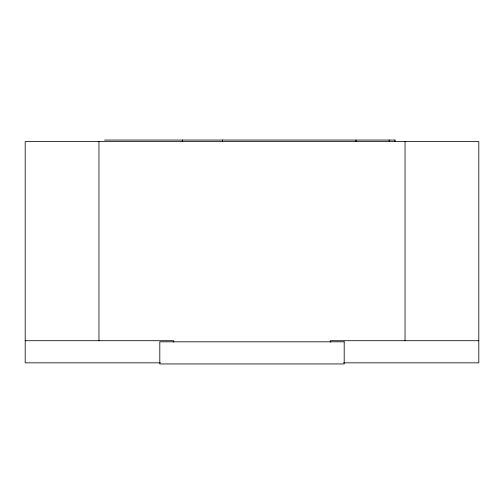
<?xml version="1.0" encoding="UTF-8"?>
<svg xmlns="http://www.w3.org/2000/svg" width="504" height="504" viewBox="0 0 504 504"><rect width="100%" height="100%" fill="white"/><g stroke="black" fill="none" stroke-linecap="round" stroke-linejoin="round"><path stroke-width="0.76" d="M104.542 140.055L395.231 140.055M25.2 340.71L173.741 340.71L173.741 342.235M478.8 340.71L330.259 340.71L330.259 342.235M160.379 362.836L25.2 362.836L25.2 141.567L478.8 141.567L478.8 362.836L343.621 362.836M405.046 141.567L405.046 340.71M394.947 140.055L394.947 141.536M389.189 140.055L389.189 141.536M356.038 140.055L356.038 141.536M222.409 140.055L222.409 141.536M182.322 140.055L182.322 141.536M98.954 141.567L98.954 340.71M344.194 341.813L159.806 341.813L159.806 363.945L344.194 363.945L344.194 341.813"/></g></svg>
